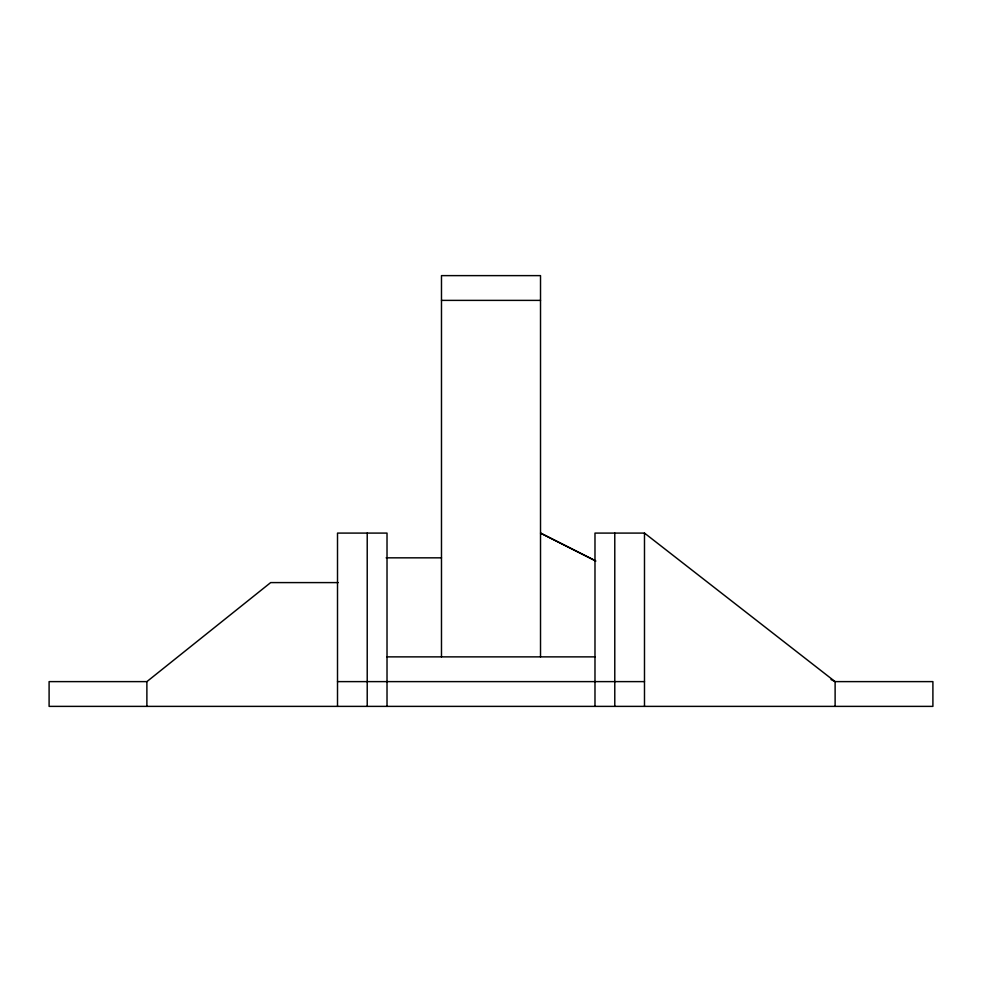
<?xml version="1.0" encoding="UTF-8"?>
<svg xmlns="http://www.w3.org/2000/svg" width="982" height="982" viewBox="0 0 982 982"><rect width="100%" height="100%" fill="white"/><g stroke="black" fill="none" stroke-linecap="round" stroke-linejoin="round"><path stroke-width="1.47" d="M831.005 679.556L835.117 681.618L932.9 681.618L932.9 706.377L49.1 706.377L49.1 681.618L146.883 681.618L270.664 582.596L338.201 582.596M441.483 300.382L540.517 300.382M835.117 706.377L835.117 681.618L644.487 533.091L594.982 533.091L594.982 706.377M386.147 557.837L441.483 557.837M387.018 656.872L594.982 656.872M337.513 681.618L644.487 681.618M595.067 560.587L540.517 533.091L595.878 561.041M644.487 533.091L644.487 706.377M614.781 533.091L614.781 706.377M540.517 656.872L540.517 275.623L441.483 275.623L441.483 656.872M387.018 706.377L387.018 533.091L337.513 533.091L337.513 706.377M367.219 533.091L367.219 706.377M146.883 681.618L146.883 706.377"/></g></svg>
